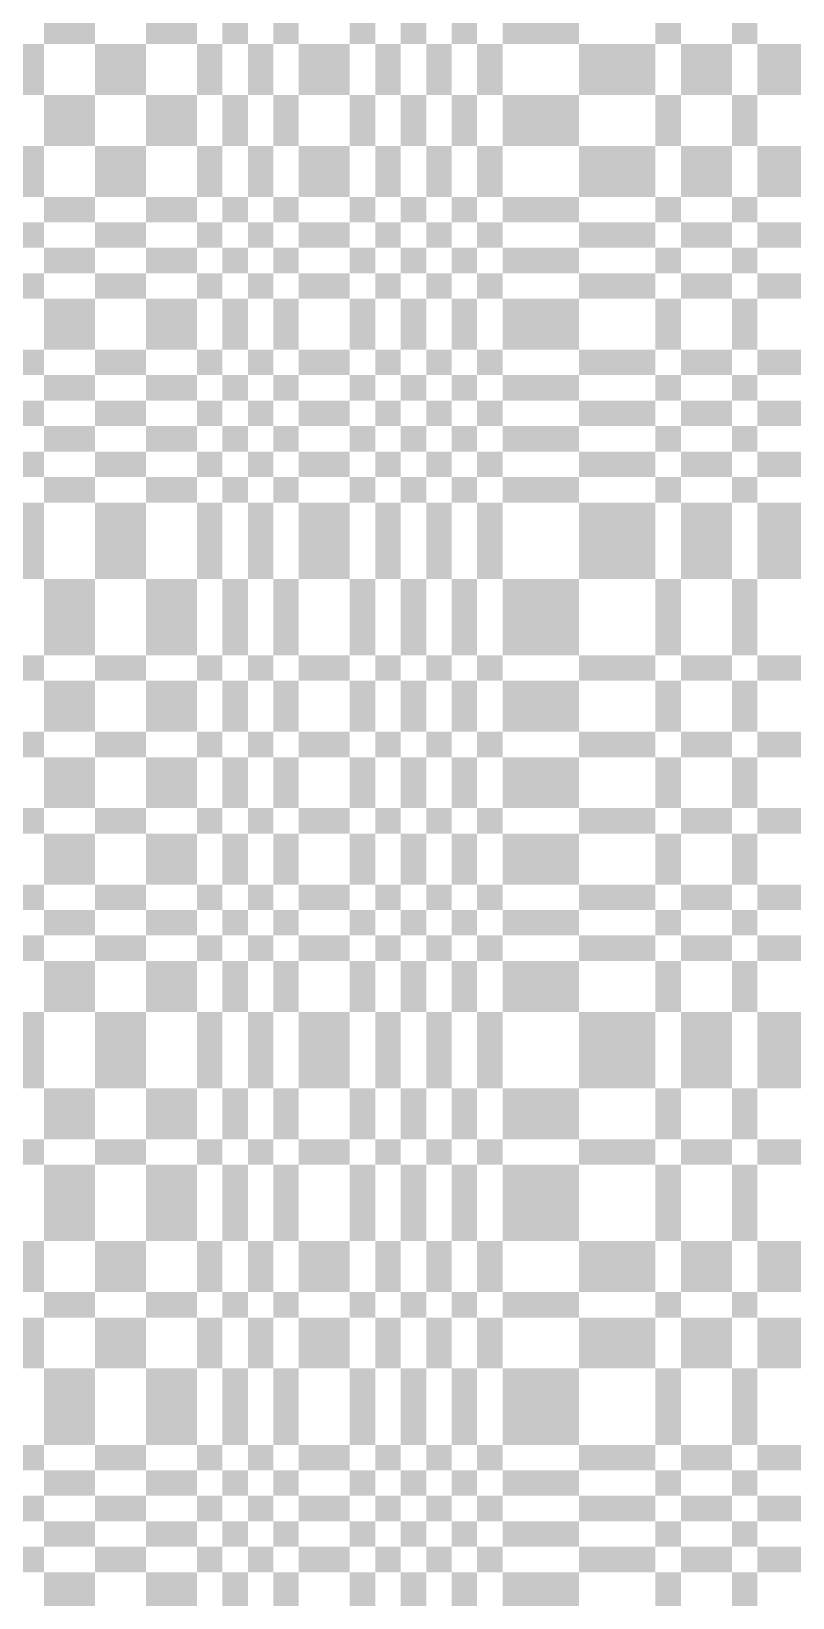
# Model space of a CAD drawing. Extents: x 0 to 10, y 0 to 10.
# Drawn here: x 4.99 to 5.588, y 3.78 to 5.01 of the extents above; entities that cross this region are included whole.
import ezdxf

# ---------------------------------------------------------------- set-up
doc = ezdxf.new("R2010")
doc.units = 0
doc.header["$MEASUREMENT"] = 0
doc.layers.add('CHROME', color=7, linetype='Continuous')

msp = doc.modelspace()

# ---------------------------------------------------------------- linework, layer by layer
at = {"layer": 'CHROME'}
for points in [[(5, 5), (5.04, 5), (5, 5.02), (5.04, 5.02)], [(5.08, 5), (5.12, 5), (5.08, 5.02), (5.12, 5.02)], [(5.14, 5), (5.16, 5), (5.14, 5.02), (5.16, 5.02)], [(5.18, 5), (5.2, 5), (5.18, 5.02), (5.2, 5.02)], [(5.24, 5), (5.26, 5), (5.24, 5.02), (5.26, 5.02)], [(5.28, 5), (5.3, 5), (5.28, 5.02), (5.3, 5.02)], [(5.32, 5), (5.34, 5), (5.32, 5.02), (5.34, 5.02)], [(5.36, 5), (5.42, 5), (5.36, 5.02), (5.42, 5.02)], [(5.48, 5), (5.5, 5), (5.48, 5.02), (5.5, 5.02)], [(5.54, 5), (5.56, 5), (5.54, 5.02), (5.56, 5.02)], [(4.98, 4.96), (5, 4.96), (4.98, 5), (5, 5)], [(5.04, 4.96), (5.08, 4.96), (5.04, 5), (5.08, 5)], [(5.12, 4.96), (5.14, 4.96), (5.12, 5), (5.14, 5)], [(5.16, 4.96), (5.18, 4.96), (5.16, 5), (5.18, 5)], [(5.2, 4.96), (5.24, 4.96), (5.2, 5), (5.24, 5)], [(5.26, 4.96), (5.28, 4.96), (5.26, 5), (5.28, 5)], [(5.3, 4.96), (5.32, 4.96), (5.3, 5), (5.32, 5)], [(5.34, 4.96), (5.36, 4.96), (5.34, 5), (5.36, 5)], [(5.42, 4.96), (5.48, 4.96), (5.42, 5), (5.48, 5)], [(5.5, 4.96), (5.54, 4.96), (5.5, 5), (5.54, 5)], [(5.56, 4.96), (5.6, 4.96), (5.56, 5), (5.6, 5)], [(5, 4.92), (5.04, 4.92), (5, 4.96), (5.04, 4.96)], [(5.08, 4.92), (5.12, 4.92), (5.08, 4.96), (5.12, 4.96)], [(5.14, 4.92), (5.16, 4.92), (5.14, 4.96), (5.16, 4.96)], [(5.18, 4.92), (5.2, 4.92), (5.18, 4.96), (5.2, 4.96)], [(5.24, 4.92), (5.26, 4.92), (5.24, 4.96), (5.26, 4.96)], [(5.28, 4.92), (5.3, 4.92), (5.28, 4.96), (5.3, 4.96)], [(5.32, 4.92), (5.34, 4.92), (5.32, 4.96), (5.34, 4.96)], [(5.36, 4.92), (5.42, 4.92), (5.36, 4.96), (5.42, 4.96)], [(5.48, 4.92), (5.5, 4.92), (5.48, 4.96), (5.5, 4.96)], [(5.54, 4.92), (5.56, 4.92), (5.54, 4.96), (5.56, 4.96)], [(4.98, 4.88), (5, 4.88), (4.98, 4.92), (5, 4.92)], [(5.04, 4.88), (5.08, 4.88), (5.04, 4.92), (5.08, 4.92)], [(5.12, 4.88), (5.14, 4.88), (5.12, 4.92), (5.14, 4.92)], [(5.16, 4.88), (5.18, 4.88), (5.16, 4.92), (5.18, 4.92)], [(5.2, 4.88), (5.24, 4.88), (5.2, 4.92), (5.24, 4.92)], [(5.26, 4.88), (5.28, 4.88), (5.26, 4.92), (5.28, 4.92)], [(5.3, 4.88), (5.32, 4.88), (5.3, 4.92), (5.32, 4.92)], [(5.34, 4.88), (5.36, 4.88), (5.34, 4.92), (5.36, 4.92)], [(5.42, 4.88), (5.48, 4.88), (5.42, 4.92), (5.48, 4.92)], [(5.5, 4.88), (5.54, 4.88), (5.5, 4.92), (5.54, 4.92)], [(5.56, 4.88), (5.6, 4.88), (5.56, 4.92), (5.6, 4.92)], [(5, 4.86), (5.04, 4.86), (5, 4.88), (5.04, 4.88)], [(5.08, 4.86), (5.12, 4.86), (5.08, 4.88), (5.12, 4.88)], [(5.14, 4.86), (5.16, 4.86), (5.14, 4.88), (5.16, 4.88)], [(5.18, 4.86), (5.2, 4.86), (5.18, 4.88), (5.2, 4.88)], [(5.24, 4.86), (5.26, 4.86), (5.24, 4.88), (5.26, 4.88)], [(5.28, 4.86), (5.3, 4.86), (5.28, 4.88), (5.3, 4.88)], [(5.32, 4.86), (5.34, 4.86), (5.32, 4.88), (5.34, 4.88)], [(5.36, 4.86), (5.42, 4.86), (5.36, 4.88), (5.42, 4.88)], [(5.48, 4.86), (5.5, 4.86), (5.48, 4.88), (5.5, 4.88)], [(5.54, 4.86), (5.56, 4.86), (5.54, 4.88), (5.56, 4.88)], [(4.98, 4.84), (5, 4.84), (4.98, 4.86), (5, 4.86)], [(5.04, 4.84), (5.08, 4.84), (5.04, 4.86), (5.08, 4.86)], [(5.12, 4.84), (5.14, 4.84), (5.12, 4.86), (5.14, 4.86)], [(5.16, 4.84), (5.18, 4.84), (5.16, 4.86), (5.18, 4.86)], [(5.2, 4.84), (5.24, 4.84), (5.2, 4.86), (5.24, 4.86)], [(5.26, 4.84), (5.28, 4.84), (5.26, 4.86), (5.28, 4.86)], [(5.3, 4.84), (5.32, 4.84), (5.3, 4.86), (5.32, 4.86)], [(5.34, 4.84), (5.36, 4.84), (5.34, 4.86), (5.36, 4.86)], [(5.42, 4.84), (5.48, 4.84), (5.42, 4.86), (5.48, 4.86)], [(5.5, 4.84), (5.54, 4.84), (5.5, 4.86), (5.54, 4.86)], [(5.56, 4.84), (5.6, 4.84), (5.56, 4.86), (5.6, 4.86)], [(5, 4.82), (5.04, 4.82), (5, 4.84), (5.04, 4.84)], [(5.08, 4.82), (5.12, 4.82), (5.08, 4.84), (5.12, 4.84)], [(5.14, 4.82), (5.16, 4.82), (5.14, 4.84), (5.16, 4.84)], [(5.18, 4.82), (5.2, 4.82), (5.18, 4.84), (5.2, 4.84)], [(5.24, 4.82), (5.26, 4.82), (5.24, 4.84), (5.26, 4.84)], [(5.28, 4.82), (5.3, 4.82), (5.28, 4.84), (5.3, 4.84)], [(5.32, 4.82), (5.34, 4.82), (5.32, 4.84), (5.34, 4.84)], [(5.36, 4.82), (5.42, 4.82), (5.36, 4.84), (5.42, 4.84)], [(5.48, 4.82), (5.5, 4.82), (5.48, 4.84), (5.5, 4.84)], [(5.54, 4.82), (5.56, 4.82), (5.54, 4.84), (5.56, 4.84)], [(4.98, 4.8), (5, 4.8), (4.98, 4.82), (5, 4.82)], [(5.04, 4.8), (5.08, 4.8), (5.04, 4.82), (5.08, 4.82)], [(5.12, 4.8), (5.14, 4.8), (5.12, 4.82), (5.14, 4.82)], [(5.16, 4.8), (5.18, 4.8), (5.16, 4.82), (5.18, 4.82)], [(5.2, 4.8), (5.24, 4.8), (5.2, 4.82), (5.24, 4.82)], [(5.26, 4.8), (5.28, 4.8), (5.26, 4.82), (5.28, 4.82)], [(5.3, 4.8), (5.32, 4.8), (5.3, 4.82), (5.32, 4.82)], [(5.34, 4.8), (5.36, 4.8), (5.34, 4.82), (5.36, 4.82)], [(5.42, 4.8), (5.48, 4.8), (5.42, 4.82), (5.48, 4.82)], [(5.5, 4.8), (5.54, 4.8), (5.5, 4.82), (5.54, 4.82)], [(5.56, 4.8), (5.6, 4.8), (5.56, 4.82), (5.6, 4.82)], [(5, 4.76), (5.04, 4.76), (5, 4.8), (5.04, 4.8)], [(5.08, 4.76), (5.12, 4.76), (5.08, 4.8), (5.12, 4.8)], [(5.14, 4.76), (5.16, 4.76), (5.14, 4.8), (5.16, 4.8)], [(5.18, 4.76), (5.2, 4.76), (5.18, 4.8), (5.2, 4.8)], [(5.24, 4.76), (5.26, 4.76), (5.24, 4.8), (5.26, 4.8)], [(5.28, 4.76), (5.3, 4.76), (5.28, 4.8), (5.3, 4.8)], [(5.32, 4.76), (5.34, 4.76), (5.32, 4.8), (5.34, 4.8)], [(5.36, 4.76), (5.42, 4.76), (5.36, 4.8), (5.42, 4.8)], [(5.48, 4.76), (5.5, 4.76), (5.48, 4.8), (5.5, 4.8)], [(5.54, 4.76), (5.56, 4.76), (5.54, 4.8), (5.56, 4.8)], [(4.98, 4.74), (5, 4.74), (4.98, 4.76), (5, 4.76)], [(5.04, 4.74), (5.08, 4.74), (5.04, 4.76), (5.08, 4.76)], [(5.12, 4.74), (5.14, 4.74), (5.12, 4.76), (5.14, 4.76)], [(5.16, 4.74), (5.18, 4.74), (5.16, 4.76), (5.18, 4.76)], [(5.2, 4.74), (5.24, 4.74), (5.2, 4.76), (5.24, 4.76)], [(5.26, 4.74), (5.28, 4.74), (5.26, 4.76), (5.28, 4.76)], [(5.3, 4.74), (5.32, 4.74), (5.3, 4.76), (5.32, 4.76)], [(5.34, 4.74), (5.36, 4.74), (5.34, 4.76), (5.36, 4.76)], [(5.42, 4.74), (5.48, 4.74), (5.42, 4.76), (5.48, 4.76)], [(5.5, 4.74), (5.54, 4.74), (5.5, 4.76), (5.54, 4.76)], [(5.56, 4.74), (5.6, 4.74), (5.56, 4.76), (5.6, 4.76)], [(5, 4.72), (5.04, 4.72), (5, 4.74), (5.04, 4.74)], [(5.08, 4.72), (5.12, 4.72), (5.08, 4.74), (5.12, 4.74)], [(5.14, 4.72), (5.16, 4.72), (5.14, 4.74), (5.16, 4.74)], [(5.18, 4.72), (5.2, 4.72), (5.18, 4.74), (5.2, 4.74)], [(5.24, 4.72), (5.26, 4.72), (5.24, 4.74), (5.26, 4.74)], [(5.28, 4.72), (5.3, 4.72), (5.28, 4.74), (5.3, 4.74)], [(5.32, 4.72), (5.34, 4.72), (5.32, 4.74), (5.34, 4.74)], [(5.36, 4.72), (5.42, 4.72), (5.36, 4.74), (5.42, 4.74)], [(5.48, 4.72), (5.5, 4.72), (5.48, 4.74), (5.5, 4.74)], [(5.54, 4.72), (5.56, 4.72), (5.54, 4.74), (5.56, 4.74)], [(4.98, 4.7), (5, 4.7), (4.98, 4.72), (5, 4.72)], [(5.04, 4.7), (5.08, 4.7), (5.04, 4.72), (5.08, 4.72)], [(5.12, 4.7), (5.14, 4.7), (5.12, 4.72), (5.14, 4.72)], [(5.16, 4.7), (5.18, 4.7), (5.16, 4.72), (5.18, 4.72)], [(5.2, 4.7), (5.24, 4.7), (5.2, 4.72), (5.24, 4.72)], [(5.26, 4.7), (5.28, 4.7), (5.26, 4.72), (5.28, 4.72)], [(5.3, 4.7), (5.32, 4.7), (5.3, 4.72), (5.32, 4.72)], [(5.34, 4.7), (5.36, 4.7), (5.34, 4.72), (5.36, 4.72)], [(5.42, 4.7), (5.48, 4.7), (5.42, 4.72), (5.48, 4.72)], [(5.5, 4.7), (5.54, 4.7), (5.5, 4.72), (5.54, 4.72)], [(5.56, 4.7), (5.6, 4.7), (5.56, 4.72), (5.6, 4.72)], [(5, 4.68), (5.04, 4.68), (5, 4.7), (5.04, 4.7)], [(5.08, 4.68), (5.12, 4.68), (5.08, 4.7), (5.12, 4.7)], [(5.14, 4.68), (5.16, 4.68), (5.14, 4.7), (5.16, 4.7)], [(5.18, 4.68), (5.2, 4.68), (5.18, 4.7), (5.2, 4.7)], [(5.24, 4.68), (5.26, 4.68), (5.24, 4.7), (5.26, 4.7)], [(5.28, 4.68), (5.3, 4.68), (5.28, 4.7), (5.3, 4.7)], [(5.32, 4.68), (5.34, 4.68), (5.32, 4.7), (5.34, 4.7)], [(5.36, 4.68), (5.42, 4.68), (5.36, 4.7), (5.42, 4.7)], [(5.48, 4.68), (5.5, 4.68), (5.48, 4.7), (5.5, 4.7)], [(5.54, 4.68), (5.56, 4.68), (5.54, 4.7), (5.56, 4.7)], [(4.98, 4.66), (5, 4.66), (4.98, 4.68), (5, 4.68)], [(5.04, 4.66), (5.08, 4.66), (5.04, 4.68), (5.08, 4.68)], [(5.12, 4.66), (5.14, 4.66), (5.12, 4.68), (5.14, 4.68)], [(5.16, 4.66), (5.18, 4.66), (5.16, 4.68), (5.18, 4.68)], [(5.2, 4.66), (5.24, 4.66), (5.2, 4.68), (5.24, 4.68)], [(5.26, 4.66), (5.28, 4.66), (5.26, 4.68), (5.28, 4.68)], [(5.3, 4.66), (5.32, 4.66), (5.3, 4.68), (5.32, 4.68)], [(5.34, 4.66), (5.36, 4.66), (5.34, 4.68), (5.36, 4.68)], [(5.42, 4.66), (5.48, 4.66), (5.42, 4.68), (5.48, 4.68)], [(5.5, 4.66), (5.54, 4.66), (5.5, 4.68), (5.54, 4.68)], [(5.56, 4.66), (5.6, 4.66), (5.56, 4.68), (5.6, 4.68)], [(5, 4.64), (5.04, 4.64), (5, 4.66), (5.04, 4.66)], [(5.08, 4.64), (5.12, 4.64), (5.08, 4.66), (5.12, 4.66)], [(5.14, 4.64), (5.16, 4.64), (5.14, 4.66), (5.16, 4.66)], [(5.18, 4.64), (5.2, 4.64), (5.18, 4.66), (5.2, 4.66)], [(5.24, 4.64), (5.26, 4.64), (5.24, 4.66), (5.26, 4.66)], [(5.28, 4.64), (5.3, 4.64), (5.28, 4.66), (5.3, 4.66)], [(5.32, 4.64), (5.34, 4.64), (5.32, 4.66), (5.34, 4.66)], [(5.36, 4.64), (5.42, 4.64), (5.36, 4.66), (5.42, 4.66)], [(5.48, 4.64), (5.5, 4.64), (5.48, 4.66), (5.5, 4.66)], [(5.54, 4.64), (5.56, 4.64), (5.54, 4.66), (5.56, 4.66)], [(4.98, 4.58), (5, 4.58), (4.98, 4.64), (5, 4.64)], [(5.04, 4.58), (5.08, 4.58), (5.04, 4.64), (5.08, 4.64)], [(5.12, 4.58), (5.14, 4.58), (5.12, 4.64), (5.14, 4.64)], [(5.16, 4.58), (5.18, 4.58), (5.16, 4.64), (5.18, 4.64)], [(5.2, 4.58), (5.24, 4.58), (5.2, 4.64), (5.24, 4.64)], [(5.26, 4.58), (5.28, 4.58), (5.26, 4.64), (5.28, 4.64)], [(5.3, 4.58), (5.32, 4.58), (5.3, 4.64), (5.32, 4.64)], [(5.34, 4.58), (5.36, 4.58), (5.34, 4.64), (5.36, 4.64)], [(5.42, 4.58), (5.48, 4.58), (5.42, 4.64), (5.48, 4.64)], [(5.5, 4.58), (5.54, 4.58), (5.5, 4.64), (5.54, 4.64)], [(5.56, 4.58), (5.6, 4.58), (5.56, 4.64), (5.6, 4.64)], [(5, 4.52), (5.04, 4.52), (5, 4.58), (5.04, 4.58)], [(5.08, 4.52), (5.12, 4.52), (5.08, 4.58), (5.12, 4.58)], [(5.14, 4.52), (5.16, 4.52), (5.14, 4.58), (5.16, 4.58)], [(5.18, 4.52), (5.2, 4.52), (5.18, 4.58), (5.2, 4.58)], [(5.24, 4.52), (5.26, 4.52), (5.24, 4.58), (5.26, 4.58)], [(5.28, 4.52), (5.3, 4.52), (5.28, 4.58), (5.3, 4.58)], [(5.32, 4.52), (5.34, 4.52), (5.32, 4.58), (5.34, 4.58)], [(5.36, 4.52), (5.42, 4.52), (5.36, 4.58), (5.42, 4.58)], [(5.48, 4.52), (5.5, 4.52), (5.48, 4.58), (5.5, 4.58)], [(5.54, 4.52), (5.56, 4.52), (5.54, 4.58), (5.56, 4.58)], [(4.98, 4.5), (5, 4.5), (4.98, 4.52), (5, 4.52)], [(5.04, 4.5), (5.08, 4.5), (5.04, 4.52), (5.08, 4.52)], [(5.12, 4.5), (5.14, 4.5), (5.12, 4.52), (5.14, 4.52)], [(5.16, 4.5), (5.18, 4.5), (5.16, 4.52), (5.18, 4.52)], [(5.2, 4.5), (5.24, 4.5), (5.2, 4.52), (5.24, 4.52)], [(5.26, 4.5), (5.28, 4.5), (5.26, 4.52), (5.28, 4.52)], [(5.3, 4.5), (5.32, 4.5), (5.3, 4.52), (5.32, 4.52)], [(5.34, 4.5), (5.36, 4.5), (5.34, 4.52), (5.36, 4.52)], [(5.42, 4.5), (5.48, 4.5), (5.42, 4.52), (5.48, 4.52)], [(5.5, 4.5), (5.54, 4.5), (5.5, 4.52), (5.54, 4.52)], [(5.56, 4.5), (5.6, 4.5), (5.56, 4.52), (5.6, 4.52)], [(5, 4.46), (5.04, 4.46), (5, 4.5), (5.04, 4.5)], [(5.08, 4.46), (5.12, 4.46), (5.08, 4.5), (5.12, 4.5)], [(5.14, 4.46), (5.16, 4.46), (5.14, 4.5), (5.16, 4.5)], [(5.18, 4.46), (5.2, 4.46), (5.18, 4.5), (5.2, 4.5)], [(5.24, 4.46), (5.26, 4.46), (5.24, 4.5), (5.26, 4.5)], [(5.28, 4.46), (5.3, 4.46), (5.28, 4.5), (5.3, 4.5)], [(5.32, 4.46), (5.34, 4.46), (5.32, 4.5), (5.34, 4.5)], [(5.36, 4.46), (5.42, 4.46), (5.36, 4.5), (5.42, 4.5)], [(5.48, 4.46), (5.5, 4.46), (5.48, 4.5), (5.5, 4.5)], [(5.54, 4.46), (5.56, 4.46), (5.54, 4.5), (5.56, 4.5)], [(4.98, 4.44), (5, 4.44), (4.98, 4.46), (5, 4.46)], [(5.04, 4.44), (5.08, 4.44), (5.04, 4.46), (5.08, 4.46)], [(5.12, 4.44), (5.14, 4.44), (5.12, 4.46), (5.14, 4.46)], [(5.16, 4.44), (5.18, 4.44), (5.16, 4.46), (5.18, 4.46)], [(5.2, 4.44), (5.24, 4.44), (5.2, 4.46), (5.24, 4.46)], [(5.26, 4.44), (5.28, 4.44), (5.26, 4.46), (5.28, 4.46)], [(5.3, 4.44), (5.32, 4.44), (5.3, 4.46), (5.32, 4.46)], [(5.34, 4.44), (5.36, 4.44), (5.34, 4.46), (5.36, 4.46)], [(5.42, 4.44), (5.48, 4.44), (5.42, 4.46), (5.48, 4.46)], [(5.5, 4.44), (5.54, 4.44), (5.5, 4.46), (5.54, 4.46)], [(5.56, 4.44), (5.6, 4.44), (5.56, 4.46), (5.6, 4.46)], [(5, 4.4), (5.04, 4.4), (5, 4.44), (5.04, 4.44)], [(5.08, 4.4), (5.12, 4.4), (5.08, 4.44), (5.12, 4.44)], [(5.14, 4.4), (5.16, 4.4), (5.14, 4.44), (5.16, 4.44)], [(5.18, 4.4), (5.2, 4.4), (5.18, 4.44), (5.2, 4.44)], [(5.24, 4.4), (5.26, 4.4), (5.24, 4.44), (5.26, 4.44)], [(5.28, 4.4), (5.3, 4.4), (5.28, 4.44), (5.3, 4.44)], [(5.32, 4.4), (5.34, 4.4), (5.32, 4.44), (5.34, 4.44)], [(5.36, 4.4), (5.42, 4.4), (5.36, 4.44), (5.42, 4.44)], [(5.48, 4.4), (5.5, 4.4), (5.48, 4.44), (5.5, 4.44)], [(5.54, 4.4), (5.56, 4.4), (5.54, 4.44), (5.56, 4.44)], [(4.98, 4.38), (5, 4.38), (4.98, 4.4), (5, 4.4)], [(5.04, 4.38), (5.08, 4.38), (5.04, 4.4), (5.08, 4.4)], [(5.12, 4.38), (5.14, 4.38), (5.12, 4.4), (5.14, 4.4)], [(5.16, 4.38), (5.18, 4.38), (5.16, 4.4), (5.18, 4.4)], [(5.2, 4.38), (5.24, 4.38), (5.2, 4.4), (5.24, 4.4)], [(5.26, 4.38), (5.28, 4.38), (5.26, 4.4), (5.28, 4.4)], [(5.3, 4.38), (5.32, 4.38), (5.3, 4.4), (5.32, 4.4)], [(5.34, 4.38), (5.36, 4.38), (5.34, 4.4), (5.36, 4.4)], [(5.42, 4.38), (5.48, 4.38), (5.42, 4.4), (5.48, 4.4)], [(5.5, 4.38), (5.54, 4.38), (5.5, 4.4), (5.54, 4.4)], [(5.56, 4.38), (5.6, 4.38), (5.56, 4.4), (5.6, 4.4)], [(5, 4.34), (5.04, 4.34), (5, 4.38), (5.04, 4.38)], [(5.08, 4.34), (5.12, 4.34), (5.08, 4.38), (5.12, 4.38)], [(5.14, 4.34), (5.16, 4.34), (5.14, 4.38), (5.16, 4.38)], [(5.18, 4.34), (5.2, 4.34), (5.18, 4.38), (5.2, 4.38)], [(5.24, 4.34), (5.26, 4.34), (5.24, 4.38), (5.26, 4.38)], [(5.28, 4.34), (5.3, 4.34), (5.28, 4.38), (5.3, 4.38)], [(5.32, 4.34), (5.34, 4.34), (5.32, 4.38), (5.34, 4.38)], [(5.36, 4.34), (5.42, 4.34), (5.36, 4.38), (5.42, 4.38)], [(5.48, 4.34), (5.5, 4.34), (5.48, 4.38), (5.5, 4.38)], [(5.54, 4.34), (5.56, 4.34), (5.54, 4.38), (5.56, 4.38)], [(4.98, 4.32), (5, 4.32), (4.98, 4.34), (5, 4.34)], [(5.04, 4.32), (5.08, 4.32), (5.04, 4.34), (5.08, 4.34)], [(5.12, 4.32), (5.14, 4.32), (5.12, 4.34), (5.14, 4.34)], [(5.16, 4.32), (5.18, 4.32), (5.16, 4.34), (5.18, 4.34)], [(5.2, 4.32), (5.24, 4.32), (5.2, 4.34), (5.24, 4.34)], [(5.26, 4.32), (5.28, 4.32), (5.26, 4.34), (5.28, 4.34)], [(5.3, 4.32), (5.32, 4.32), (5.3, 4.34), (5.32, 4.34)], [(5.34, 4.32), (5.36, 4.32), (5.34, 4.34), (5.36, 4.34)], [(5.42, 4.32), (5.48, 4.32), (5.42, 4.34), (5.48, 4.34)], [(5.5, 4.32), (5.54, 4.32), (5.5, 4.34), (5.54, 4.34)], [(5.56, 4.32), (5.6, 4.32), (5.56, 4.34), (5.6, 4.34)], [(5, 4.3), (5.04, 4.3), (5, 4.32), (5.04, 4.32)], [(5.08, 4.3), (5.12, 4.3), (5.08, 4.32), (5.12, 4.32)], [(5.14, 4.3), (5.16, 4.3), (5.14, 4.32), (5.16, 4.32)], [(5.18, 4.3), (5.2, 4.3), (5.18, 4.32), (5.2, 4.32)], [(5.24, 4.3), (5.26, 4.3), (5.24, 4.32), (5.26, 4.32)], [(5.28, 4.3), (5.3, 4.3), (5.28, 4.32), (5.3, 4.32)], [(5.32, 4.3), (5.34, 4.3), (5.32, 4.32), (5.34, 4.32)], [(5.36, 4.3), (5.42, 4.3), (5.36, 4.32), (5.42, 4.32)], [(5.48, 4.3), (5.5, 4.3), (5.48, 4.32), (5.5, 4.32)], [(5.54, 4.3), (5.56, 4.3), (5.54, 4.32), (5.56, 4.32)], [(4.98, 4.28), (5, 4.28), (4.98, 4.3), (5, 4.3)], [(5.04, 4.28), (5.08, 4.28), (5.04, 4.3), (5.08, 4.3)], [(5.12, 4.28), (5.14, 4.28), (5.12, 4.3), (5.14, 4.3)], [(5.16, 4.28), (5.18, 4.28), (5.16, 4.3), (5.18, 4.3)], [(5.2, 4.28), (5.24, 4.28), (5.2, 4.3), (5.24, 4.3)], [(5.26, 4.28), (5.28, 4.28), (5.26, 4.3), (5.28, 4.3)], [(5.3, 4.28), (5.32, 4.28), (5.3, 4.3), (5.32, 4.3)], [(5.34, 4.28), (5.36, 4.28), (5.34, 4.3), (5.36, 4.3)], [(5.42, 4.28), (5.48, 4.28), (5.42, 4.3), (5.48, 4.3)], [(5.5, 4.28), (5.54, 4.28), (5.5, 4.3), (5.54, 4.3)], [(5.56, 4.28), (5.6, 4.28), (5.56, 4.3), (5.6, 4.3)], [(5, 4.24), (5.04, 4.24), (5, 4.28), (5.04, 4.28)], [(5.08, 4.24), (5.12, 4.24), (5.08, 4.28), (5.12, 4.28)], [(5.14, 4.24), (5.16, 4.24), (5.14, 4.28), (5.16, 4.28)], [(5.18, 4.24), (5.2, 4.24), (5.18, 4.28), (5.2, 4.28)], [(5.24, 4.24), (5.26, 4.24), (5.24, 4.28), (5.26, 4.28)], [(5.28, 4.24), (5.3, 4.24), (5.28, 4.28), (5.3, 4.28)], [(5.32, 4.24), (5.34, 4.24), (5.32, 4.28), (5.34, 4.28)], [(5.36, 4.24), (5.42, 4.24), (5.36, 4.28), (5.42, 4.28)], [(5.48, 4.24), (5.5, 4.24), (5.48, 4.28), (5.5, 4.28)], [(5.54, 4.24), (5.56, 4.24), (5.54, 4.28), (5.56, 4.28)], [(4.98, 4.18), (5, 4.18), (4.98, 4.24), (5, 4.24)], [(5.04, 4.18), (5.08, 4.18), (5.04, 4.24), (5.08, 4.24)], [(5.12, 4.18), (5.14, 4.18), (5.12, 4.24), (5.14, 4.24)], [(5.16, 4.18), (5.18, 4.18), (5.16, 4.24), (5.18, 4.24)], [(5.2, 4.18), (5.24, 4.18), (5.2, 4.24), (5.24, 4.24)], [(5.26, 4.18), (5.28, 4.18), (5.26, 4.24), (5.28, 4.24)], [(5.3, 4.18), (5.32, 4.18), (5.3, 4.24), (5.32, 4.24)], [(5.34, 4.18), (5.36, 4.18), (5.34, 4.24), (5.36, 4.24)], [(5.42, 4.18), (5.48, 4.18), (5.42, 4.24), (5.48, 4.24)], [(5.5, 4.18), (5.54, 4.18), (5.5, 4.24), (5.54, 4.24)], [(5.56, 4.18), (5.6, 4.18), (5.56, 4.24), (5.6, 4.24)], [(5, 4.14), (5.04, 4.14), (5, 4.18), (5.04, 4.18)], [(5.08, 4.14), (5.12, 4.14), (5.08, 4.18), (5.12, 4.18)], [(5.14, 4.14), (5.16, 4.14), (5.14, 4.18), (5.16, 4.18)], [(5.18, 4.14), (5.2, 4.14), (5.18, 4.18), (5.2, 4.18)], [(5.24, 4.14), (5.26, 4.14), (5.24, 4.18), (5.26, 4.18)], [(5.28, 4.14), (5.3, 4.14), (5.28, 4.18), (5.3, 4.18)], [(5.32, 4.14), (5.34, 4.14), (5.32, 4.18), (5.34, 4.18)], [(5.36, 4.14), (5.42, 4.14), (5.36, 4.18), (5.42, 4.18)], [(5.48, 4.14), (5.5, 4.14), (5.48, 4.18), (5.5, 4.18)], [(5.54, 4.14), (5.56, 4.14), (5.54, 4.18), (5.56, 4.18)], [(4.98, 4.12), (5, 4.12), (4.98, 4.14), (5, 4.14)], [(5.04, 4.12), (5.08, 4.12), (5.04, 4.14), (5.08, 4.14)], [(5.12, 4.12), (5.14, 4.12), (5.12, 4.14), (5.14, 4.14)], [(5.16, 4.12), (5.18, 4.12), (5.16, 4.14), (5.18, 4.14)], [(5.2, 4.12), (5.24, 4.12), (5.2, 4.14), (5.24, 4.14)], [(5.26, 4.12), (5.28, 4.12), (5.26, 4.14), (5.28, 4.14)], [(5.3, 4.12), (5.32, 4.12), (5.3, 4.14), (5.32, 4.14)], [(5.34, 4.12), (5.36, 4.12), (5.34, 4.14), (5.36, 4.14)], [(5.42, 4.12), (5.48, 4.12), (5.42, 4.14), (5.48, 4.14)], [(5.5, 4.12), (5.54, 4.12), (5.5, 4.14), (5.54, 4.14)], [(5.56, 4.12), (5.6, 4.12), (5.56, 4.14), (5.6, 4.14)], [(5, 4.06), (5.04, 4.06), (5, 4.12), (5.04, 4.12)], [(5.08, 4.06), (5.12, 4.06), (5.08, 4.12), (5.12, 4.12)], [(5.14, 4.06), (5.16, 4.06), (5.14, 4.12), (5.16, 4.12)], [(5.18, 4.06), (5.2, 4.06), (5.18, 4.12), (5.2, 4.12)], [(5.24, 4.06), (5.26, 4.06), (5.24, 4.12), (5.26, 4.12)], [(5.28, 4.06), (5.3, 4.06), (5.28, 4.12), (5.3, 4.12)], [(5.32, 4.06), (5.34, 4.06), (5.32, 4.12), (5.34, 4.12)], [(5.36, 4.06), (5.42, 4.06), (5.36, 4.12), (5.42, 4.12)], [(5.48, 4.06), (5.5, 4.06), (5.48, 4.12), (5.5, 4.12)], [(5.54, 4.06), (5.56, 4.06), (5.54, 4.12), (5.56, 4.12)], [(4.98, 4.02), (5, 4.02), (4.98, 4.06), (5, 4.06)], [(5.04, 4.02), (5.08, 4.02), (5.04, 4.06), (5.08, 4.06)], [(5.12, 4.02), (5.14, 4.02), (5.12, 4.06), (5.14, 4.06)], [(5.16, 4.02), (5.18, 4.02), (5.16, 4.06), (5.18, 4.06)], [(5.2, 4.02), (5.24, 4.02), (5.2, 4.06), (5.24, 4.06)], [(5.26, 4.02), (5.28, 4.02), (5.26, 4.06), (5.28, 4.06)], [(5.3, 4.02), (5.32, 4.02), (5.3, 4.06), (5.32, 4.06)], [(5.34, 4.02), (5.36, 4.02), (5.34, 4.06), (5.36, 4.06)], [(5.42, 4.02), (5.48, 4.02), (5.42, 4.06), (5.48, 4.06)], [(5.5, 4.02), (5.54, 4.02), (5.5, 4.06), (5.54, 4.06)], [(5.56, 4.02), (5.6, 4.02), (5.56, 4.06), (5.6, 4.06)], [(5, 4), (5.04, 4), (5, 4.02), (5.04, 4.02)], [(5.08, 4), (5.12, 4), (5.08, 4.02), (5.12, 4.02)], [(5.14, 4), (5.16, 4), (5.14, 4.02), (5.16, 4.02)], [(5.18, 4), (5.2, 4), (5.18, 4.02), (5.2, 4.02)], [(5.24, 4), (5.26, 4), (5.24, 4.02), (5.26, 4.02)], [(5.28, 4), (5.3, 4), (5.28, 4.02), (5.3, 4.02)], [(5.32, 4), (5.34, 4), (5.32, 4.02), (5.34, 4.02)], [(5.36, 4), (5.42, 4), (5.36, 4.02), (5.42, 4.02)], [(5.48, 4), (5.5, 4), (5.48, 4.02), (5.5, 4.02)], [(5.54, 4), (5.56, 4), (5.54, 4.02), (5.56, 4.02)], [(4.98, 3.96), (5, 3.96), (4.98, 4), (5, 4)], [(5.04, 3.96), (5.08, 3.96), (5.04, 4), (5.08, 4)], [(5.12, 3.96), (5.14, 3.96), (5.12, 4), (5.14, 4)], [(5.16, 3.96), (5.18, 3.96), (5.16, 4), (5.18, 4)], [(5.2, 3.96), (5.24, 3.96), (5.2, 4), (5.24, 4)], [(5.26, 3.96), (5.28, 3.96), (5.26, 4), (5.28, 4)], [(5.3, 3.96), (5.32, 3.96), (5.3, 4), (5.32, 4)], [(5.34, 3.96), (5.36, 3.96), (5.34, 4), (5.36, 4)], [(5.42, 3.96), (5.48, 3.96), (5.42, 4), (5.48, 4)], [(5.5, 3.96), (5.54, 3.96), (5.5, 4), (5.54, 4)], [(5.56, 3.96), (5.6, 3.96), (5.56, 4), (5.6, 4)], [(5, 3.9), (5.04, 3.9), (5, 3.96), (5.04, 3.96)], [(5.08, 3.9), (5.12, 3.9), (5.08, 3.96), (5.12, 3.96)], [(5.14, 3.9), (5.16, 3.9), (5.14, 3.96), (5.16, 3.96)], [(5.18, 3.9), (5.2, 3.9), (5.18, 3.96), (5.2, 3.96)], [(5.24, 3.9), (5.26, 3.9), (5.24, 3.96), (5.26, 3.96)], [(5.28, 3.9), (5.3, 3.9), (5.28, 3.96), (5.3, 3.96)], [(5.32, 3.9), (5.34, 3.9), (5.32, 3.96), (5.34, 3.96)], [(5.36, 3.9), (5.42, 3.9), (5.36, 3.96), (5.42, 3.96)], [(5.48, 3.9), (5.5, 3.9), (5.48, 3.96), (5.5, 3.96)], [(5.54, 3.9), (5.56, 3.9), (5.54, 3.96), (5.56, 3.96)], [(4.98, 3.88), (5, 3.88), (4.98, 3.9), (5, 3.9)], [(5.04, 3.88), (5.08, 3.88), (5.04, 3.9), (5.08, 3.9)], [(5.12, 3.88), (5.14, 3.88), (5.12, 3.9), (5.14, 3.9)], [(5.16, 3.88), (5.18, 3.88), (5.16, 3.9), (5.18, 3.9)], [(5.2, 3.88), (5.24, 3.88), (5.2, 3.9), (5.24, 3.9)], [(5.26, 3.88), (5.28, 3.88), (5.26, 3.9), (5.28, 3.9)], [(5.3, 3.88), (5.32, 3.88), (5.3, 3.9), (5.32, 3.9)], [(5.34, 3.88), (5.36, 3.88), (5.34, 3.9), (5.36, 3.9)], [(5.42, 3.88), (5.48, 3.88), (5.42, 3.9), (5.48, 3.9)], [(5.5, 3.88), (5.54, 3.88), (5.5, 3.9), (5.54, 3.9)], [(5.56, 3.88), (5.6, 3.88), (5.56, 3.9), (5.6, 3.9)], [(5, 3.86), (5.04, 3.86), (5, 3.88), (5.04, 3.88)], [(5.08, 3.86), (5.12, 3.86), (5.08, 3.88), (5.12, 3.88)], [(5.14, 3.86), (5.16, 3.86), (5.14, 3.88), (5.16, 3.88)], [(5.18, 3.86), (5.2, 3.86), (5.18, 3.88), (5.2, 3.88)], [(5.24, 3.86), (5.26, 3.86), (5.24, 3.88), (5.26, 3.88)], [(5.28, 3.86), (5.3, 3.86), (5.28, 3.88), (5.3, 3.88)], [(5.32, 3.86), (5.34, 3.86), (5.32, 3.88), (5.34, 3.88)], [(5.36, 3.86), (5.42, 3.86), (5.36, 3.88), (5.42, 3.88)], [(5.48, 3.86), (5.5, 3.86), (5.48, 3.88), (5.5, 3.88)], [(5.54, 3.86), (5.56, 3.86), (5.54, 3.88), (5.56, 3.88)], [(4.98, 3.84), (5, 3.84), (4.98, 3.86), (5, 3.86)], [(5.04, 3.84), (5.08, 3.84), (5.04, 3.86), (5.08, 3.86)], [(5.12, 3.84), (5.14, 3.84), (5.12, 3.86), (5.14, 3.86)], [(5.16, 3.84), (5.18, 3.84), (5.16, 3.86), (5.18, 3.86)], [(5.2, 3.84), (5.24, 3.84), (5.2, 3.86), (5.24, 3.86)], [(5.26, 3.84), (5.28, 3.84), (5.26, 3.86), (5.28, 3.86)], [(5.3, 3.84), (5.32, 3.84), (5.3, 3.86), (5.32, 3.86)], [(5.34, 3.84), (5.36, 3.84), (5.34, 3.86), (5.36, 3.86)], [(5.42, 3.84), (5.48, 3.84), (5.42, 3.86), (5.48, 3.86)], [(5.5, 3.84), (5.54, 3.84), (5.5, 3.86), (5.54, 3.86)], [(5.56, 3.84), (5.6, 3.84), (5.56, 3.86), (5.6, 3.86)], [(5, 3.82), (5.04, 3.82), (5, 3.84), (5.04, 3.84)], [(5.08, 3.82), (5.12, 3.82), (5.08, 3.84), (5.12, 3.84)], [(5.14, 3.82), (5.16, 3.82), (5.14, 3.84), (5.16, 3.84)], [(5.18, 3.82), (5.2, 3.82), (5.18, 3.84), (5.2, 3.84)], [(5.24, 3.82), (5.26, 3.82), (5.24, 3.84), (5.26, 3.84)], [(5.28, 3.82), (5.3, 3.82), (5.28, 3.84), (5.3, 3.84)], [(5.32, 3.82), (5.34, 3.82), (5.32, 3.84), (5.34, 3.84)], [(5.36, 3.82), (5.42, 3.82), (5.36, 3.84), (5.42, 3.84)], [(5.48, 3.82), (5.5, 3.82), (5.48, 3.84), (5.5, 3.84)], [(5.54, 3.82), (5.56, 3.82), (5.54, 3.84), (5.56, 3.84)], [(4.98, 3.8), (5, 3.8), (4.98, 3.82), (5, 3.82)], [(5.04, 3.8), (5.08, 3.8), (5.04, 3.82), (5.08, 3.82)], [(5.12, 3.8), (5.14, 3.8), (5.12, 3.82), (5.14, 3.82)], [(5.16, 3.8), (5.18, 3.8), (5.16, 3.82), (5.18, 3.82)], [(5.2, 3.8), (5.24, 3.8), (5.2, 3.82), (5.24, 3.82)], [(5.26, 3.8), (5.28, 3.8), (5.26, 3.82), (5.28, 3.82)], [(5.3, 3.8), (5.32, 3.8), (5.3, 3.82), (5.32, 3.82)], [(5.34, 3.8), (5.36, 3.8), (5.34, 3.82), (5.36, 3.82)], [(5.42, 3.8), (5.48, 3.8), (5.42, 3.82), (5.48, 3.82)], [(5.5, 3.8), (5.54, 3.8), (5.5, 3.82), (5.54, 3.82)], [(5.56, 3.8), (5.6, 3.8), (5.56, 3.82), (5.6, 3.82)], [(5, 3.76), (5.04, 3.76), (5, 3.8), (5.04, 3.8)], [(5.08, 3.76), (5.12, 3.76), (5.08, 3.8), (5.12, 3.8)], [(5.14, 3.76), (5.16, 3.76), (5.14, 3.8), (5.16, 3.8)], [(5.18, 3.76), (5.2, 3.76), (5.18, 3.8), (5.2, 3.8)], [(5.24, 3.76), (5.26, 3.76), (5.24, 3.8), (5.26, 3.8)], [(5.28, 3.76), (5.3, 3.76), (5.28, 3.8), (5.3, 3.8)], [(5.32, 3.76), (5.34, 3.76), (5.32, 3.8), (5.34, 3.8)], [(5.36, 3.76), (5.42, 3.76), (5.36, 3.8), (5.42, 3.8)], [(5.48, 3.76), (5.5, 3.76), (5.48, 3.8), (5.5, 3.8)], [(5.54, 3.76), (5.56, 3.76), (5.54, 3.8), (5.56, 3.8)]]:
    msp.add_solid(points, dxfattribs=at)

doc.saveas('drawing.dxf')
